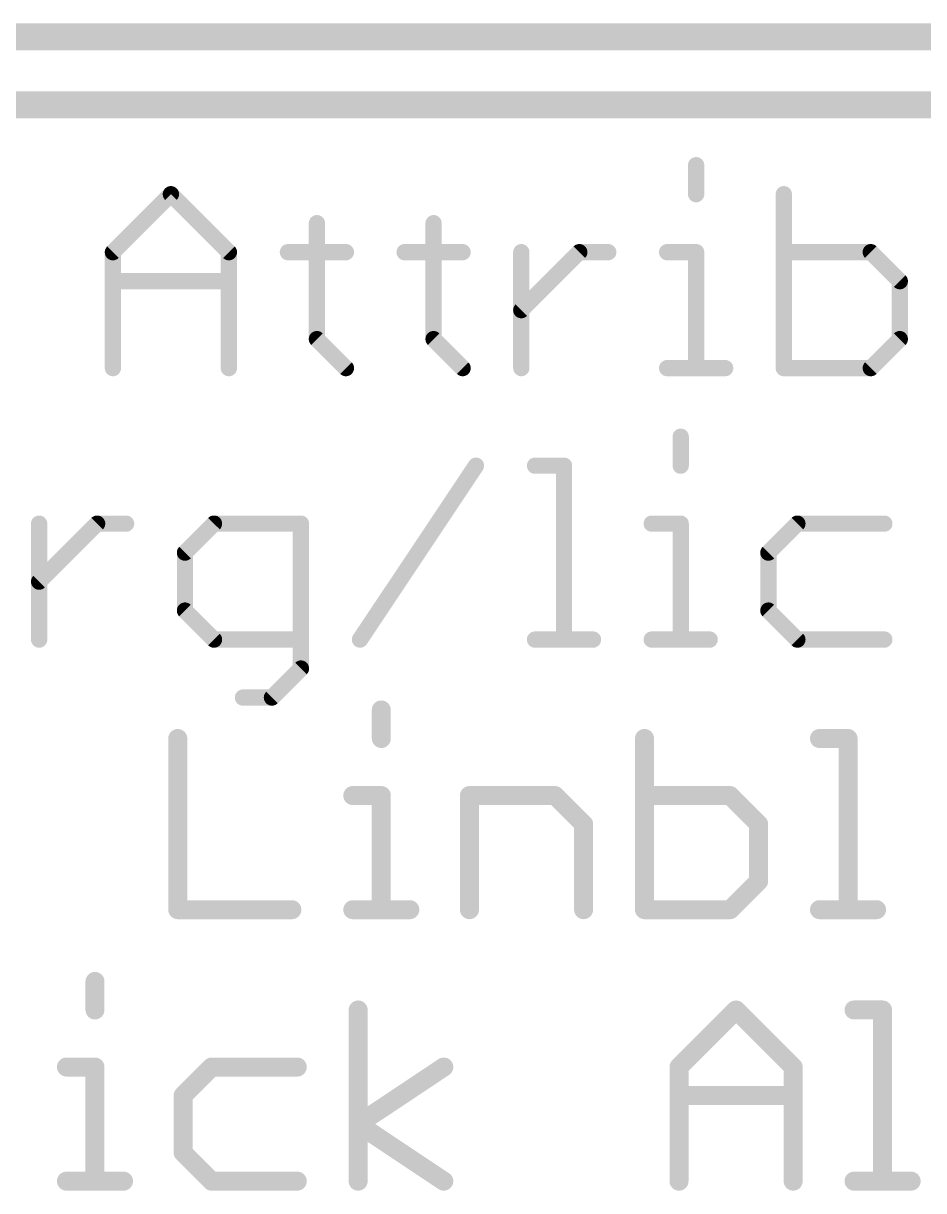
# Model space of a CAD drawing. Extents: x -1 to 111, y -11 to 60.
# Drawn here: x 55.45 to 63.87, y -10.16 to 0.76 of the extents above; entities that cross this region are included whole.
import ezdxf

# ---------------------------------------------------------------- set-up
doc = ezdxf.new("R2010")
doc.units = 0
for name, color, linetype in [('1', 12, 'CONTINUOUS'), ('16', 132, 'CONTINUOUS'), ('20', 53, 'CONTINUOUS'), ('51', 53, 'CONTINUOUS')]:
    doc.layers.add(name, color=color, linetype=linetype)

msp = doc.modelspace()

# ---------------------------------------------------------------- linework, layer by layer
at = {"layer": '1', "const_width": 0.254}
msp.add_lwpolyline([(110.49, 0), (0, 0)], dxfattribs=at)
at = {"layer": '16', "const_width": 0.254}
msp.add_lwpolyline([(110.49, 0), (0, 0)], dxfattribs=at)
at = {"layer": '20', "const_width": 0.254}
msp.add_lwpolyline([(100.33, 0.635), (12.7, 0.635)], dxfattribs=at)
at = {"layer": '51'}
for points, const_width in [([(61.7407, -0.5656), (61.7407, -0.8368)], 0.1524), ([(56.2852, -1.3791), (56.8276, -0.8368)], 0.1524), ([(56.8276, -0.8368), (57.3699, -1.3791)], 0.1524), ([(62.561, -0.8368), (62.561, -2.4638)], 0.1524), ([(58.1936, -1.108), (58.1936, -2.1926)], 0.1524), ([(59.285, -1.108), (59.285, -2.1926)], 0.1524), ([(56.2852, -2.4638), (56.2852, -1.3791)], 0.1524), ([(57.3699, -1.3791), (57.3699, -2.4638)], 0.1524), ([(57.9224, -1.3791), (58.4647, -1.3791)], 0.1524), ([(59.0138, -1.3791), (59.5562, -1.3791)], 0.1524), ([(60.1053, -2.4638), (60.1053, -1.3791)], 0.1524), ([(60.1053, -1.9215), (60.6476, -1.3791)], 0.1524), ([(60.6476, -1.3791), (60.9188, -1.3791)], 0.1524), ([(61.4696, -1.3791), (61.7407, -1.3791)], 0.1524), ([(61.7407, -1.3791), (61.7407, -2.4638)], 0.1524), ([(63.3745, -1.3791), (62.561, -1.3791)], 0.1524), ([(63.6457, -1.6503), (63.3745, -1.3791)], 0.1524), ([(56.2852, -1.6503), (57.3699, -1.6503)], 0.1524), ([(63.6457, -2.1926), (63.6457, -1.6503)], 0.1524), ([(58.1936, -2.1926), (58.4647, -2.4638)], 0.1524), ([(59.285, -2.1926), (59.5562, -2.4638)], 0.1524), ([(63.3745, -2.4638), (63.6457, -2.1926)], 0.1524), ([(61.4696, -2.4638), (62.0119, -2.4638)], 0.1524), ([(62.561, -2.4638), (63.3745, -2.4638)], 0.1524), ([(61.5963, -3.1056), (61.5963, -3.3768)], 0.1524), ([(58.5965, -5.0038), (59.6812, -3.3768)], 0.1524), ([(60.2337, -3.3768), (60.5048, -3.3768)], 0.1524), ([(60.5048, -3.3768), (60.5048, -5.0038)], 0.1524), ([(55.5951, -5.0038), (55.5951, -3.9191)], 0.1524), ([(55.5951, -4.4615), (56.1374, -3.9191)], 0.1524), ([(56.1374, -3.9191), (56.4086, -3.9191)], 0.1524), ([(57.2305, -3.9191), (56.9594, -4.1903)], 0.1524), ([(58.044, -3.9191), (57.2305, -3.9191)], 0.1524), ([(58.044, -5.275), (58.044, -3.9191)], 0.1524), ([(61.3251, -3.9191), (61.5963, -3.9191)], 0.1524), ([(61.5963, -3.9191), (61.5963, -5.0038)], 0.1524), ([(62.6877, -3.9191), (62.4165, -4.1903)], 0.1524), ([(63.5012, -3.9191), (62.6877, -3.9191)], 0.1524), ([(56.9594, -4.1903), (56.9594, -4.7326)], 0.1524), ([(62.4165, -4.1903), (62.4165, -4.7326)], 0.1524), ([(56.9594, -4.7326), (57.2305, -5.0038)], 0.1524), ([(62.4165, -4.7326), (62.6877, -5.0038)], 0.1524), ([(57.2305, -5.0038), (58.044, -5.0038)], 0.1524), ([(60.2337, -5.0038), (60.776, -5.0038)], 0.1524), ([(61.3251, -5.0038), (61.8674, -5.0038)], 0.1524), ([(62.6877, -5.0038), (63.5012, -5.0038)], 0.1524), ([(57.7729, -5.5461), (58.044, -5.275)], 0.1524), ([(57.5017, -5.5461), (57.7729, -5.5461)], 0.1524), ([(58.7959, -5.6626), (58.7959, -5.9295)], 0.1778), ([(56.8918, -5.9295), (56.8918, -7.5311)], 0.1778), ([(61.2576, -5.9295), (61.2576, -7.5311)], 0.1778), ([(62.8947, -5.9295), (63.1616, -5.9295)], 0.1778), ([(63.1616, -5.9295), (63.1616, -7.5311)], 0.1778), ([(58.529, -6.4634), (58.7959, -6.4634)], 0.1778), ([(58.7959, -6.4634), (58.7959, -7.5311)], 0.1778), ([(59.6204, -7.5311), (59.6204, -6.4634)], 0.1778), ([(59.6204, -6.4634), (60.4212, -6.4634)], 0.1778), ([(60.4212, -6.4634), (60.6881, -6.7303)], 0.1778), ([(62.0583, -6.4634), (61.2576, -6.4634)], 0.1778), ([(62.3253, -6.7303), (62.0583, -6.4634)], 0.1778), ([(60.6881, -6.7303), (60.6881, -7.5311)], 0.1778), ([(62.3253, -7.2642), (62.3253, -6.7303)], 0.1778), ([(62.0583, -7.5311), (62.3253, -7.2642)], 0.1778), ([(56.8918, -7.5311), (57.9595, -7.5311)], 0.1778), ([(58.529, -7.5311), (59.0628, -7.5311)], 0.1778), ([(61.2576, -7.5311), (62.0583, -7.5311)], 0.1778), ([(62.8947, -7.5311), (63.4286, -7.5311)], 0.1778), ([(56.1175, -8.2026), (56.1175, -8.4695)], 0.1778), ([(58.5791, -10.0711), (58.5791, -8.4695)], 0.1778), ([(61.5806, -9.0034), (62.1144, -8.4695)], 0.1778), ([(62.1144, -8.4695), (62.6483, -9.0034)], 0.1778), ([(63.2177, -8.4695), (63.4847, -8.4695)], 0.1778), ([(63.4847, -8.4695), (63.4847, -10.0711)], 0.1778), ([(55.8505, -9.0034), (56.1175, -9.0034)], 0.1778), ([(56.1175, -9.0034), (56.1175, -10.0711)], 0.1778), ([(57.2089, -9.0034), (56.942, -9.2703)], 0.1778), ([(58.0097, -9.0034), (57.2089, -9.0034)], 0.1778), ([(58.5791, -9.5372), (59.3799, -9.0034)], 0.1778), ([(61.5806, -10.0711), (61.5806, -9.0034)], 0.1778), ([(62.6483, -9.0034), (62.6483, -10.0711)], 0.1778), ([(56.942, -9.2703), (56.942, -9.8042)], 0.1778), ([(61.5806, -9.2703), (62.6483, -9.2703)], 0.1778), ([(59.3799, -10.0711), (58.5791, -9.5372)], 0.1778), ([(56.942, -9.8042), (57.2089, -10.0711)], 0.1778), ([(55.8505, -10.0711), (56.3844, -10.0711)], 0.1778), ([(57.2089, -10.0711), (58.0097, -10.0711)], 0.1778), ([(63.2177, -10.0711), (63.7516, -10.0711)], 0.1778)]:
    msp.add_lwpolyline(points, dxfattribs=dict(at, const_width=const_width))
for points, const_width in [([(61.7788, -0.5656, 1), (61.7026, -0.5656)], 0.0762), ([(56.8545, -0.8099, 1), (56.8006, -0.8638)], 0.0762), ([(56.8545, -0.8638, 1), (56.8006, -0.8099)], 0.0762), ([(62.5991, -0.8368, 1), (62.5229, -0.8368)], 0.0762), ([(61.7026, -0.8368, 1), (61.7788, -0.8368)], 0.0762), ([(58.2317, -1.108, 1), (58.1555, -1.108)], 0.0762), ([(59.3231, -1.108, 1), (59.2469, -1.108)], 0.0762), ([(56.3233, -1.3791, 1), (56.2471, -1.3791)], 0.0762), ([(57.408, -1.3791, 1), (57.3318, -1.3791)], 0.0762), ([(57.9224, -1.341, 1), (57.9224, -1.4172)], 0.0762), ([(58.4647, -1.4172, 1), (58.4647, -1.341)], 0.0762), ([(59.0138, -1.341, 1), (59.0138, -1.4172)], 0.0762), ([(59.5562, -1.4172, 1), (59.5562, -1.341)], 0.0762), ([(60.1434, -1.3791, 1), (60.0672, -1.3791)], 0.0762), ([(60.6476, -1.341, 1), (60.6476, -1.4172)], 0.0762), ([(60.6745, -1.4061, 1), (60.6206, -1.3522)], 0.0762), ([(60.9188, -1.4172, 1), (60.9188, -1.341)], 0.0762), ([(61.4696, -1.341, 1), (61.4696, -1.4172)], 0.0762), ([(61.7788, -1.3791, 1), (61.7026, -1.3791)], 0.0762), ([(61.7407, -1.4172, 1), (61.7407, -1.341)], 0.0762), ([(62.561, -1.341, 1), (62.561, -1.4172)], 0.0762), ([(63.4014, -1.3522, 1), (63.3475, -1.4061)], 0.0762), ([(63.3745, -1.4172, 1), (63.3745, -1.341)], 0.0762), ([(56.2583, -1.3522, 1), (56.3122, -1.4061)], 0.0762), ([(57.3429, -1.4061, 1), (57.3968, -1.3522)], 0.0762), ([(56.2852, -1.6122, 1), (56.2852, -1.6884)], 0.0762), ([(57.3699, -1.6884, 1), (57.3699, -1.6122)], 0.0762), ([(63.6838, -1.6503, 1), (63.6076, -1.6503)], 0.0762), ([(63.6187, -1.6772, 1), (63.6726, -1.6234)], 0.0762), ([(60.0783, -1.8945, 1), (60.1322, -1.9484)], 0.0762), ([(58.2205, -2.1657, 1), (58.1666, -2.2196)], 0.0762), ([(58.1555, -2.1926, 1), (58.2317, -2.1926)], 0.0762), ([(59.3119, -2.1657, 1), (59.258, -2.2196)], 0.0762), ([(59.2469, -2.1926, 1), (59.3231, -2.1926)], 0.0762), ([(63.6076, -2.1926, 1), (63.6838, -2.1926)], 0.0762), ([(63.6726, -2.2196, 1), (63.6187, -2.1657)], 0.0762), ([(58.4378, -2.4907, 1), (58.4917, -2.4369)], 0.0762), ([(59.5292, -2.4907, 1), (59.5831, -2.4369)], 0.0762), ([(61.4696, -2.4257, 1), (61.4696, -2.5019)], 0.0762), ([(62.0119, -2.5019, 1), (62.0119, -2.4257)], 0.0762), ([(62.561, -2.4257, 1), (62.561, -2.5019)], 0.0762), ([(63.3476, -2.4369, 1), (63.4014, -2.4907)], 0.0762), ([(63.3745, -2.5019, 1), (63.3745, -2.4257)], 0.0762), ([(56.2471, -2.4638, 1), (56.3233, -2.4638)], 0.0762), ([(57.3318, -2.4638, 1), (57.408, -2.4638)], 0.0762), ([(60.0672, -2.4638, 1), (60.1434, -2.4638)], 0.0762), ([(61.7026, -2.4638, 1), (61.7788, -2.4638)], 0.0762), ([(62.5229, -2.4638, 1), (62.5991, -2.4638)], 0.0762), ([(61.6344, -3.1056, 1), (61.5582, -3.1056)], 0.0762), ([(59.7129, -3.3979, 1), (59.6495, -3.3557)], 0.0762), ([(60.2337, -3.3387, 1), (60.2337, -3.4149)], 0.0762), ([(60.5429, -3.3768, 1), (60.4667, -3.3768)], 0.0762), ([(60.5048, -3.4149, 1), (60.5048, -3.3387)], 0.0762), ([(61.5582, -3.3768, 1), (61.6344, -3.3768)], 0.0762), ([(55.6332, -3.9191, 1), (55.557, -3.9191)], 0.0762), ([(56.1374, -3.881, 1), (56.1374, -3.9572)], 0.0762), ([(56.1643, -3.9461, 1), (56.1104, -3.8922)], 0.0762), ([(56.4086, -3.9572, 1), (56.4086, -3.881)], 0.0762), ([(57.2305, -3.881, 1), (57.2305, -3.9572)], 0.0762), ([(57.2575, -3.9461, 1), (57.2036, -3.8922)], 0.0762), ([(58.0821, -3.9191, 1), (58.0059, -3.9191)], 0.0762), ([(58.044, -3.9572, 1), (58.044, -3.881)], 0.0762), ([(61.3251, -3.881, 1), (61.3251, -3.9572)], 0.0762), ([(61.6344, -3.9191, 1), (61.5582, -3.9191)], 0.0762), ([(61.5963, -3.9572, 1), (61.5963, -3.881)], 0.0762), ([(62.6877, -3.881, 1), (62.6877, -3.9572)], 0.0762), ([(62.7146, -3.9461, 1), (62.6608, -3.8922)], 0.0762), ([(63.5012, -3.9572, 1), (63.5012, -3.881)], 0.0762), ([(56.9975, -4.1903, 1), (56.9213, -4.1903)], 0.0762), ([(56.9324, -4.1634, 1), (56.9863, -4.2172)], 0.0762), ([(62.4546, -4.1903, 1), (62.3784, -4.1903)], 0.0762), ([(62.3896, -4.1634, 1), (62.4435, -4.2172)], 0.0762), ([(55.5681, -4.4345, 1), (55.622, -4.4884)], 0.0762), ([(56.9863, -4.7057, 1), (56.9324, -4.7596)], 0.0762), ([(56.9213, -4.7326, 1), (56.9975, -4.7326)], 0.0762), ([(62.4435, -4.7057, 1), (62.3896, -4.7596)], 0.0762), ([(62.3784, -4.7326, 1), (62.4546, -4.7326)], 0.0762), ([(55.557, -5.0038, 1), (55.6332, -5.0038)], 0.0762), ([(57.2305, -4.9657, 1), (57.2305, -5.0419)], 0.0762), ([(57.2036, -5.0307, 1), (57.2575, -4.9769)], 0.0762), ([(58.044, -5.0419, 1), (58.044, -4.9657)], 0.0762), ([(58.5648, -4.9827, 1), (58.6282, -5.0249)], 0.0762), ([(60.2337, -4.9657, 1), (60.2337, -5.0419)], 0.0762), ([(60.4667, -5.0038, 1), (60.5429, -5.0038)], 0.0762), ([(60.776, -5.0419, 1), (60.776, -4.9657)], 0.0762), ([(61.3251, -4.9657, 1), (61.3251, -5.0419)], 0.0762), ([(61.5582, -5.0038, 1), (61.6344, -5.0038)], 0.0762), ([(61.8674, -5.0419, 1), (61.8674, -4.9657)], 0.0762), ([(62.6877, -4.9657, 1), (62.6877, -5.0419)], 0.0762), ([(62.6608, -5.0307, 1), (62.7146, -4.9769)], 0.0762), ([(63.5012, -5.0419, 1), (63.5012, -4.9657)], 0.0762), ([(58.0059, -5.275, 1), (58.0821, -5.275)], 0.0762), ([(58.071, -5.3019, 1), (58.0171, -5.248)], 0.0762), ([(57.5017, -5.508, 1), (57.5017, -5.5842)], 0.0762), ([(57.7459, -5.5192, 1), (57.7998, -5.5731)], 0.0762), ([(57.7729, -5.5842, 1), (57.7729, -5.508)], 0.0762), ([(58.8403, -5.6626, 1), (58.7514, -5.6626)], 0.0889), ([(56.9363, -5.9295, 1), (56.8474, -5.9295)], 0.0889), ([(58.7514, -5.9295, 1), (58.8403, -5.9295)], 0.0889), ([(61.302, -5.9295, 1), (61.2131, -5.9295)], 0.0889), ([(62.8947, -5.8851, 1), (62.8947, -5.974)], 0.0889), ([(63.2061, -5.9295, 1), (63.1172, -5.9295)], 0.0889), ([(63.1616, -5.974, 1), (63.1616, -5.8851)], 0.0889), ([(58.529, -6.4189, 1), (58.529, -6.5078)], 0.0889), ([(58.8403, -6.4634, 1), (58.7514, -6.4634)], 0.0889), ([(58.7959, -6.5078, 1), (58.7959, -6.4189)], 0.0889), ([(59.6204, -6.4189, 1), (59.6204, -6.5078)], 0.0889), ([(59.6649, -6.4634, 1), (59.576, -6.4634)], 0.0889), ([(60.4526, -6.432, 1), (60.3898, -6.4948)], 0.0889), ([(60.4212, -6.5078, 1), (60.4212, -6.4189)], 0.0889), ([(61.2576, -6.4189, 1), (61.2576, -6.5078)], 0.0889), ([(62.0898, -6.432, 1), (62.0269, -6.4948)], 0.0889), ([(62.0583, -6.5078, 1), (62.0583, -6.4189)], 0.0889), ([(60.7326, -6.7303, 1), (60.6437, -6.7303)], 0.0889), ([(60.6567, -6.7617, 1), (60.7195, -6.6989)], 0.0889), ([(62.3697, -6.7303, 1), (62.2808, -6.7303)], 0.0889), ([(62.2938, -6.7617, 1), (62.3567, -6.6989)], 0.0889), ([(62.3567, -7.2956, 1), (62.2938, -7.2327)], 0.0889), ([(62.2808, -7.2642, 1), (62.3697, -7.2642)], 0.0889), ([(56.8918, -7.4867, 1), (56.8918, -7.5756)], 0.0889), ([(56.8474, -7.5311, 1), (56.9363, -7.5311)], 0.0889), ([(57.9595, -7.5756, 1), (57.9595, -7.4867)], 0.0889), ([(58.529, -7.4867, 1), (58.529, -7.5756)], 0.0889), ([(58.7514, -7.5311, 1), (58.8403, -7.5311)], 0.0889), ([(59.0628, -7.5756, 1), (59.0628, -7.4867)], 0.0889), ([(59.576, -7.5311, 1), (59.6649, -7.5311)], 0.0889), ([(60.6437, -7.5311, 1), (60.7326, -7.5311)], 0.0889), ([(61.2131, -7.5311, 1), (61.302, -7.5311)], 0.0889), ([(61.2576, -7.4867, 1), (61.2576, -7.5756)], 0.0889), ([(62.0269, -7.4997, 1), (62.0898, -7.5625)], 0.0889), ([(62.0583, -7.5756, 1), (62.0583, -7.4867)], 0.0889), ([(62.8947, -7.4867, 1), (62.8947, -7.5756)], 0.0889), ([(63.1172, -7.5311, 1), (63.2061, -7.5311)], 0.0889), ([(63.4286, -7.5756, 1), (63.4286, -7.4867)], 0.0889), ([(56.1619, -8.2026, 1), (56.073, -8.2026)], 0.0889), ([(58.6236, -8.4695, 1), (58.5347, -8.4695)], 0.0889), ([(62.1459, -8.4381, 1), (62.083, -8.501)], 0.0889), ([(62.1459, -8.501, 1), (62.083, -8.4381)], 0.0889), ([(63.2177, -8.4251, 1), (63.2177, -8.514)], 0.0889), ([(63.5291, -8.4695, 1), (63.4402, -8.4695)], 0.0889), ([(63.4847, -8.514, 1), (63.4847, -8.4251)], 0.0889), ([(56.073, -8.4695, 1), (56.1619, -8.4695)], 0.0889), ([(55.8505, -8.9589, 1), (55.8505, -9.0478)], 0.0889), ([(56.1619, -9.0034, 1), (56.073, -9.0034)], 0.0889), ([(56.1175, -9.0478, 1), (56.1175, -8.9589)], 0.0889), ([(57.2089, -8.9589, 1), (57.2089, -9.0478)], 0.0889), ([(57.2403, -9.0348, 1), (57.1775, -8.972)], 0.0889), ([(58.0097, -9.0478, 1), (58.0097, -8.9589)], 0.0889), ([(59.4046, -9.0404, 1), (59.3552, -8.9664)], 0.0889), ([(61.625, -9.0034, 1), (61.5361, -9.0034)], 0.0889), ([(61.5491, -8.972, 1), (61.612, -9.0348)], 0.0889), ([(62.6927, -9.0034, 1), (62.6038, -9.0034)], 0.0889), ([(62.6169, -9.0348, 1), (62.6797, -8.972)], 0.0889), ([(56.9864, -9.2703, 1), (56.8975, -9.2703)], 0.0889), ([(56.9105, -9.2389, 1), (56.9734, -9.3017)], 0.0889), ([(61.5806, -9.2259, 1), (61.5806, -9.3148)], 0.0889), ([(62.6483, -9.3148, 1), (62.6483, -9.2259)], 0.0889), ([(58.6038, -9.5003, 1), (58.5545, -9.5742)], 0.0889), ([(58.5545, -9.5003, 1), (58.6038, -9.5742)], 0.0889), ([(56.9734, -9.7727, 1), (56.9105, -9.8356)], 0.0889), ([(56.8975, -9.8042, 1), (56.9864, -9.8042)], 0.0889), ([(55.8505, -10.0267, 1), (55.8505, -10.1156)], 0.0889), ([(56.073, -10.0711, 1), (56.1619, -10.0711)], 0.0889), ([(56.3844, -10.1156, 1), (56.3844, -10.0267)], 0.0889), ([(57.2089, -10.0267, 1), (57.2089, -10.1156)], 0.0889), ([(57.1775, -10.1025, 1), (57.2403, -10.0397)], 0.0889), ([(58.0097, -10.1156, 1), (58.0097, -10.0267)], 0.0889), ([(58.5347, -10.0711, 1), (58.6236, -10.0711)], 0.0889), ([(59.3552, -10.1081, 1), (59.4046, -10.0341)], 0.0889), ([(61.5361, -10.0711, 1), (61.625, -10.0711)], 0.0889), ([(62.6038, -10.0711, 1), (62.6927, -10.0711)], 0.0889), ([(63.2177, -10.0267, 1), (63.2177, -10.1156)], 0.0889), ([(63.4402, -10.0711, 1), (63.5291, -10.0711)], 0.0889), ([(63.7516, -10.1156, 1), (63.7516, -10.0267)], 0.0889)]:
    msp.add_lwpolyline(points, format="xyb", dxfattribs=dict(at, const_width=const_width))

doc.saveas('drawing.dxf')
